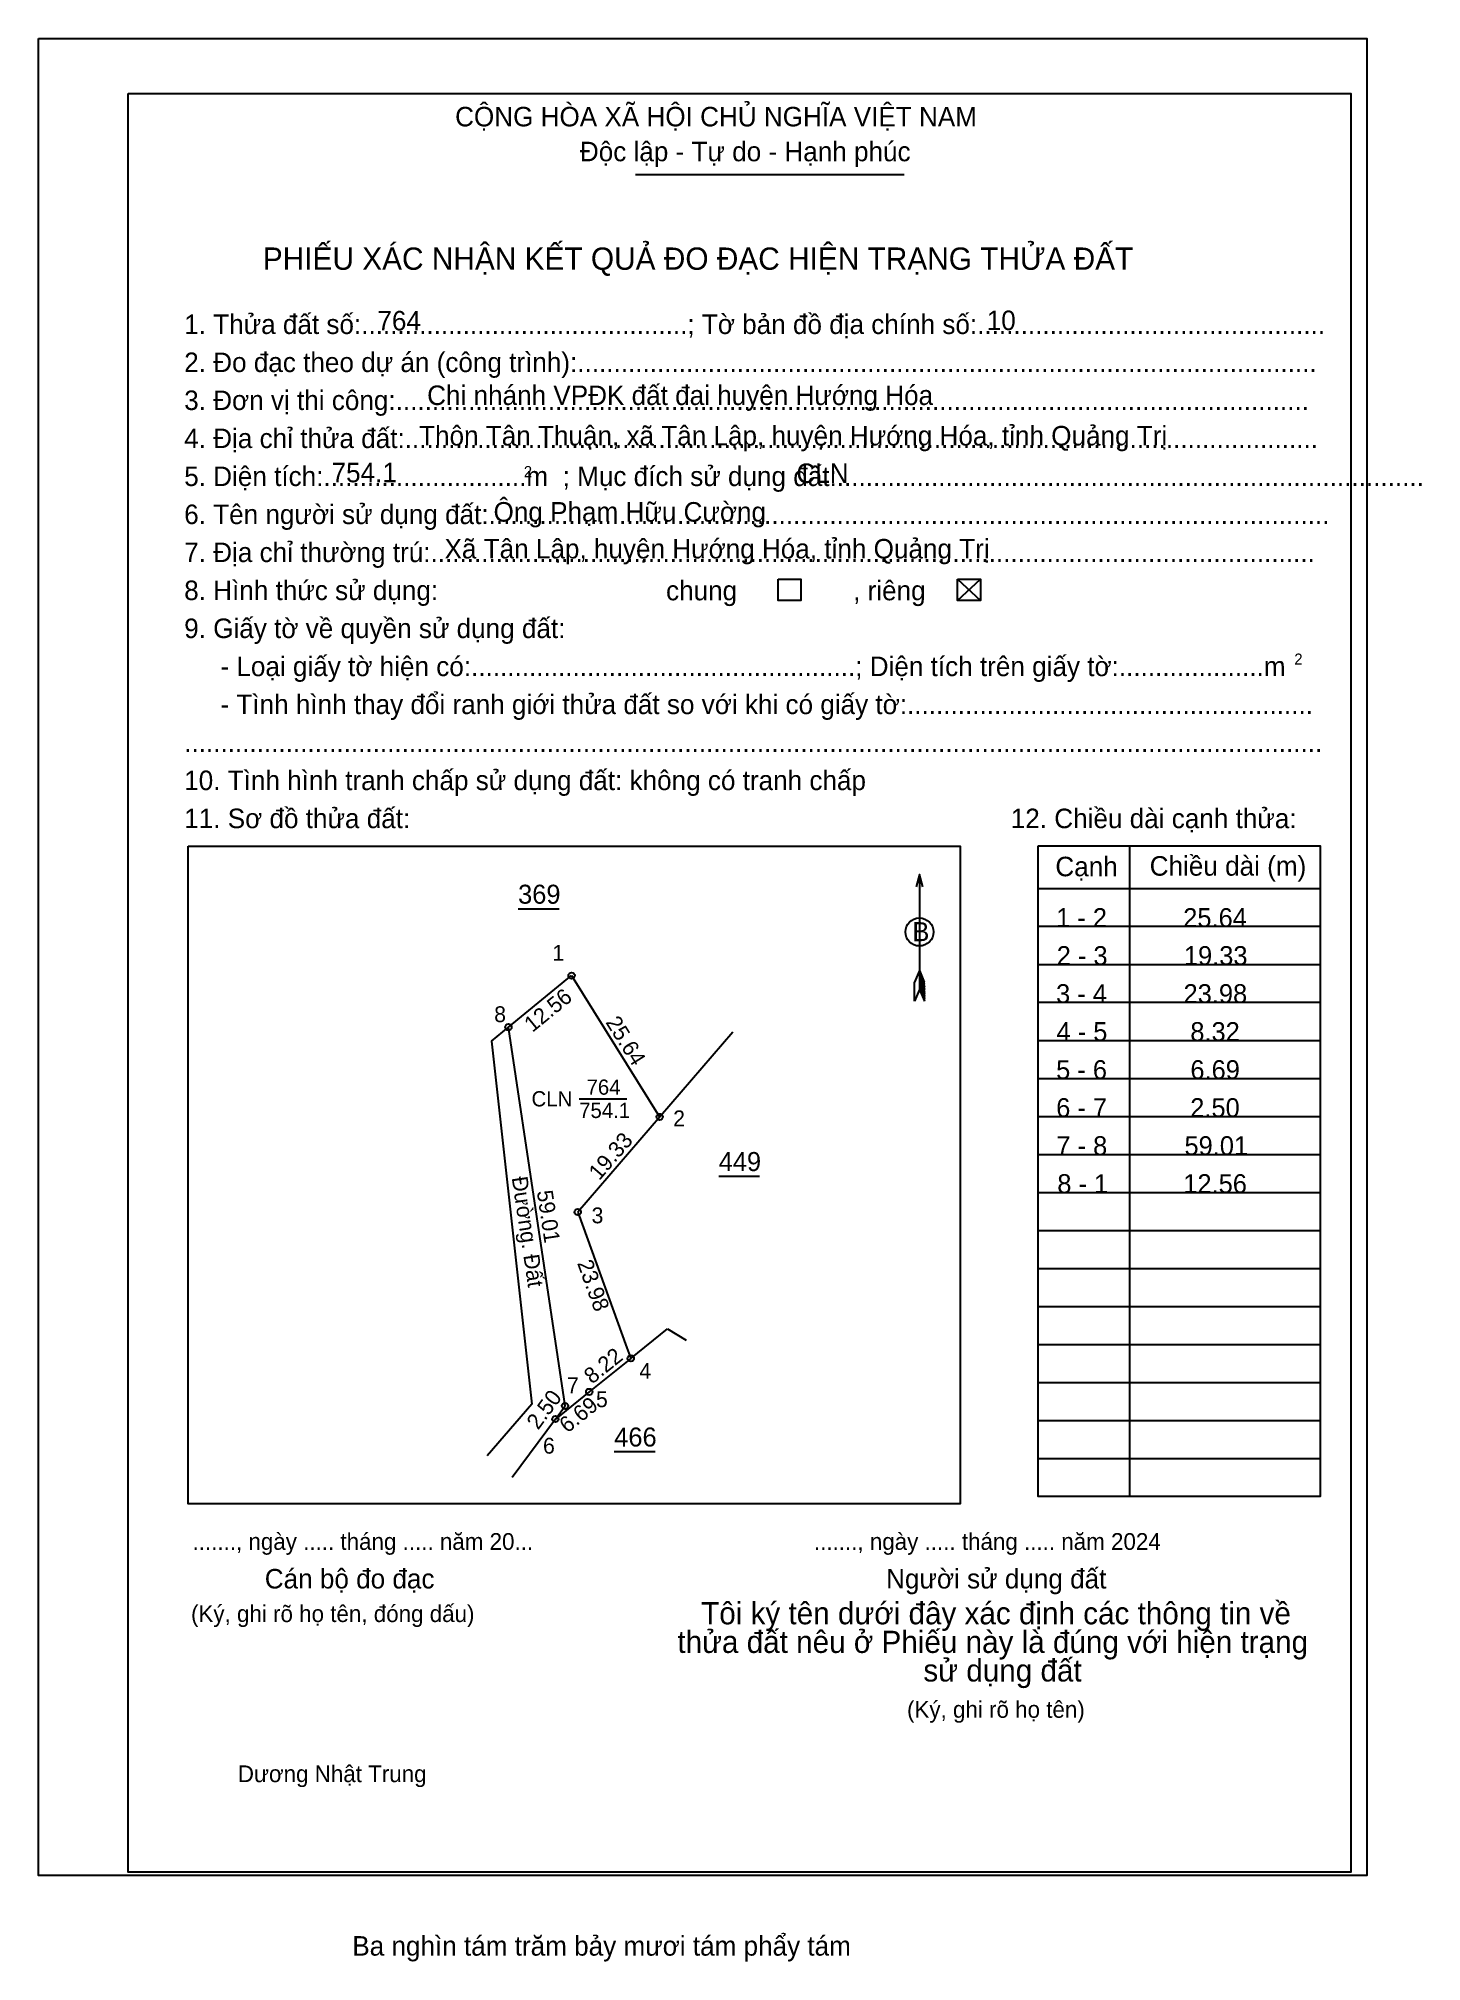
# Model space of a CAD drawing. Extents: x 546388 to 546601, y 1837289 to 1837585.
import ezdxf

# ---------------------------------------------------------------- set-up
doc = ezdxf.new("R2010")
doc.units = 0
for name, color, linetype in [('Level 1', 7, 'Continuous'), ('Level 10', 7, 'Continuous'), ('Level 11', 7, 'Continuous'), ('Level 13', 7, 'Continuous'), ('Level 2', 7, 'Continuous'), ('Level 27', 7, 'Continuous'), ('Level 3', 7, 'Continuous'), ('Level 36', 7, 'Continuous'), ('Level 48', 7, 'Continuous'), ('Level 49', 7, 'Continuous'), ('Level 50', 7, 'Continuous'), ('Level 52', 7, 'Continuous'), ('Level 6', 7, 'Continuous'), ('Level 63', 7, 'Continuous'), ('Level 9', 7, 'Continuous')]:
    doc.layers.add(name, color=color, linetype=linetype)

msp = doc.modelspace()

# ---------------------------------------------------------------- linework, layer by layer
at = {"layer": 'Level 1'}
for p, q in [((546387.79, 1837582.29), (546387.79, 1837582.29)), ((546479.78, 1837564.35), (546521.16, 1837564.35)), ((546529.37, 1837502.04), (546532.88, 1837498.76)), ((546529.37, 1837498.76), (546532.88, 1837502.04)), ((546410.83, 1837460.91), (546410.83, 1837460.91)), ((546555.84, 1837460.94), (546555.84, 1837360.72)), ((546523.49, 1837456.53), (546523.49, 1837438.82)), ((546541.79, 1837454.4), (546585.21, 1837454.4)), ((546541.79, 1837448.55), (546585.21, 1837448.55)), ((546541.79, 1837442.69), (546585.21, 1837442.69)), ((546522.71, 1837437.02), (546522.75, 1837439.94)), ((546523.49, 1837441.75), (546522.75, 1837439.94)), ((546523.49, 1837441.75), (546524.24, 1837439.94)), ((546523.49, 1837441.5), (546524.24, 1837439.68)), ((546523.49, 1837441.24), (546524.24, 1837439.43)), ((546523.49, 1837440.99), (546524.25, 1837439.16)), ((546523.49, 1837440.72), (546524.25, 1837438.9)), ((546523.49, 1837440.47), (546524.25, 1837438.64)), ((546523.49, 1837440.22), (546524.25, 1837438.37)), ((546523.49, 1837439.96), (546524.26, 1837438.11)), ((546523.49, 1837439.71), (546524.26, 1837437.85)), ((546524.27, 1837437.02), (546524.24, 1837439.94)), ((546523.49, 1837438.82), (546522.71, 1837437.02)), ((546523.49, 1837439.46), (546524.26, 1837437.58)), ((546523.49, 1837439.2), (546524.27, 1837437.33)), ((546523.49, 1837438.82), (546524.27, 1837437.02)), ((546541.79, 1837436.84), (546585.21, 1837436.84)), ((546541.79, 1837430.98), (546585.21, 1837430.98)), ((546541.79, 1837425.13), (546585.21, 1837425.13)), ((546541.79, 1837419.27), (546585.21, 1837419.27)), ((546541.79, 1837413.42), (546585.21, 1837413.42)), ((546541.79, 1837407.56), (546585.21, 1837407.56)), ((546541.79, 1837401.71), (546585.21, 1837401.71)), ((546541.79, 1837395.85), (546585.21, 1837395.85)), ((546541.79, 1837390), (546585.21, 1837390)), ((546541.79, 1837384.14), (546585.21, 1837384.14)), ((546541.79, 1837378.29), (546585.21, 1837378.29)), ((546541.79, 1837372.43), (546585.21, 1837372.43)), ((546541.79, 1837366.58), (546585.21, 1837366.58)), ((546529.75, 1837359.6), (546529.75, 1837359.6))]:
    msp.add_line(p, q, dxfattribs=at)
for points in [[(546410.83, 1837460.91), (546529.75, 1837460.91), (546529.75, 1837359.6), (546410.83, 1837359.6)], [(546541.79, 1837460.94), (546585.21, 1837460.94), (546585.21, 1837360.72), (546541.79, 1837360.72)]]:
    msp.add_lwpolyline(points, close=True, dxfattribs=at)
msp.add_lwpolyline([(546524, 1837454.65), (546523.49, 1837456.53), (546522.99, 1837454.65)], dxfattribs=at)
msp.add_circle((546523.49, 1837447.68), 2.16, dxfattribs=at)
at = {"layer": 'Level 10'}
for p, q in [((546460.18, 1837433.02), (546469.91, 1837440.96)), ((546469.91, 1837440.96), (546483.47, 1837419.19)), ((546457.56, 1837430.88), (546460.18, 1837433.02)), ((546457.56, 1837430.88), (546463.78, 1837374.92)), ((546468.9, 1837374.66), (546460.18, 1837433.02)), ((546494.74, 1837432.27), (546470.86, 1837404.54)), ((546470.86, 1837404.54), (546478.44, 1837383.63)), ((546484.68, 1837386.53), (546487.57, 1837384.81)), ((546478.44, 1837383.63), (546479.03, 1837381.99)), ((546479.03, 1837381.99), (546472.62, 1837376.84)), ((546463.78, 1837374.92), (546456.9, 1837366.99)), ((546472.62, 1837376.84), (546467.41, 1837372.65)), ((546467.41, 1837372.65), (546468.9, 1837374.66))]:
    msp.add_line(p, q, dxfattribs=at)
at = {"layer": 'Level 11'}
for centre in [(546469.91, 1837440.96), (546460.18, 1837433.02), (546483.47, 1837419.19), (546470.86, 1837404.54), (546479.03, 1837381.99), (546468.9, 1837374.66), (546472.62, 1837376.84), (546472.62, 1837376.84), (546467.41, 1837372.65)]:
    msp.add_circle(centre, 0.488, dxfattribs=at)
at = {"layer": 'Level 2'}
msp.add_lwpolyline([(546387.79, 1837585.32), (546592.39, 1837585.32), (546592.39, 1837302.33), (546387.79, 1837302.33)], close=True, dxfattribs=at)
at = {"layer": 'Level 27'}
for p, q in [((546479.03, 1837381.99), (546484.68, 1837386.53)), ((546467.41, 1837372.65), (546460.75, 1837363.66))]:
    msp.add_line(p, q, dxfattribs=at)
at = {"layer": 'Level 3'}
msp.add_lwpolyline([(546401.62, 1837576.83), (546589.95, 1837576.83), (546589.95, 1837302.86), (546401.62, 1837302.86)], close=True, dxfattribs=at)
at = {"layer": 'Level 50'}
for points in [[(546501.72, 1837502.04), (546505.24, 1837502.04), (546505.24, 1837498.76), (546501.72, 1837498.76)], [(546529.37, 1837502.04), (546532.88, 1837502.04), (546532.88, 1837498.76), (546529.37, 1837498.76)]]:
    msp.add_lwpolyline(points, close=True, dxfattribs=at)
at = {"layer": 'Level 63'}
for p, q in [((546461.66, 1837451.25), (546467.98, 1837451.25)), ((546492.57, 1837410.07), (546498.88, 1837410.07)), ((546476.48, 1837367.64), (546482.81, 1837367.64))]:
    msp.add_line(p, q, dxfattribs=at)
at = {"layer": 'Level 9'}
msp.add_line((546471.07, 1837421.98), (546478.44, 1837421.98), dxfattribs=at)

# ---------------------------------------------------------------- texts
at = {"layer": 'Level 1'}
for s, height, p in [('CỘNG HÒA XÃ HỘI CHỦ NGHĨA VIỆT NAM', 3.0053, (546451.97, 1837571.77)), ('Độc lập - Tự do - Hạnh phúc', 3.0053, (546471.19, 1837566.4)), ('PHIẾU XÁC NHẬN KẾT QUẢ ĐO ĐẠC HIỆN TRẠNG THỬA ĐẤT', 3.435, (546422.35, 1837549.68)), ('1. Thửa đất số:.............................................; Tờ bản đồ địa chính số:................................................', 3.00529, (546410.24, 1837539.79)), ('2. Đo đạc theo dự án (công trình):......................................................................................................', 3.00529, (546410.24, 1837533.93)), ('3. Đơn vị thi công:..............................................................................................................................', 3.00529, (546410.24, 1837528.08)), ('4. Địa chỉ thửa đất:..............................................................................................................................', 3.00529, (546410.24, 1837522.22)), ('5. Diện tích:............................m  ; Mục đích sử dụng đất:.................................................................................', 3.00529, (546410.24, 1837516.37)), ('2', 1.72, (546462.55, 1837517.73)), ('6. Tên người sử dụng đất:....................................................................................................................', 3.00529, (546410.24, 1837510.51)), ('7. Địa chỉ thường trú:..........................................................................................................................', 3.00529, (546410.24, 1837504.66)), ('chung                , riêng', 3.0053, (546484.46, 1837498.77)), ('9. Giấy tờ về quyền sử dụng đất:', 3.0053, (546410.24, 1837492.95)), ('     - Loại giấy tờ hiện có:.....................................................; Diện tích trên giấy tờ:....................m', 3.00529, (546410.24, 1837487.09)), ('2', 1.72, (546581.23, 1837488.85)), ('     - Tình hình thay đổi ranh giới thửa đất so với khi có giấy tờ:........................................................', 3.00529, (546410.24, 1837481.24)), ('.............................................................................................................................................................', 3.00529, (546410.24, 1837475.38)), ('10. Tình hình tranh chấp sử dụng đất: không có tranh chấp', 3.0053, (546410.24, 1837469.53)), ('11. Sơ đồ thửa đất:', 3.0053, (546410.24, 1837463.67)), ('12. Chiều dài cạnh thửa:', 3.0053, (546537.56, 1837463.67)), ('Cạnh', 3.005, (546544.43, 1837456.26)), ('Chiều dài (m)', 3.0053, (546558.96, 1837456.35)), ('B', 2.93, (546522.41, 1837446.26)), ('......., ngày ..... tháng ..... năm 20...', 2.5761, (546411.52, 1837352.5)), ('......., ngày ..... tháng ..... năm 2024', 2.5761, (546507.24, 1837352.5)), ('Cán bộ đo đạc', 3.0053, (546422.65, 1837346.55)), ('Người sử dụng đất', 3.0053, (546518.36, 1837346.55)), ('Tôi ký tên dưới đây xác định các thông tin về', 3.4151, (546489.87, 1837341.03)), ('(Ký, ghi rõ họ tên, đóng dấu)', 2.5761, (546411.29, 1837341.38)), ('thửa đất nêu ở Phiếu này là đúng với hiện trạng', 3.4151, (546486.21, 1837336.62)), ('sử dụng đất', 3.4151, (546524.1, 1837332.22)), ('(Ký, ghi rõ họ tên)', 2.5761, (546521.58, 1837326.63)), ('Dương Nhật Trung', 2.5761, (546418.5, 1837316.72))]:
    msp.add_text(s, height=height, dxfattribs=at).set_placement(p)
at = {"layer": 'Level 13'}
for s, p in [('764', (546472.22, 1837422.61)), ('CLN', (546463.74, 1837420.81)), ('754.1', (546471.08, 1837419.02))]:
    msp.add_text(s, height=2.342, dxfattribs=at).set_placement(p)
at = {"layer": 'Level 36'}
for s, p in [('369', (546461.67, 1837452.03)), ('449', (546492.57, 1837410.85)), ('466', (546476.48, 1837368.42))]:
    msp.add_text(s, height=2.927, dxfattribs=at).set_placement(p)
at = {"layer": 'Level 48'}
msp.add_text('8. Hình thức sử dụng:', height=3.0054, dxfattribs=at).set_placement((546410.24, 1837498.8))
at = {"layer": 'Level 49'}
for s, rotation, p in [('12.56', 39.2088, (546463.87, 1837432.12)), ('25.64', 301.9244, (546475.08, 1837433.77)), ('19.33', 49.272, (546474.18, 1837409.29)), ('Đường. Đất', 278.4949, (546460.68, 1837409.84)), ('59.01', 278.4949, (546464.55, 1837407.72)), ('23.98', 289.9127, (546470.74, 1837396.68)), ('8.22', 38.7933, (546473.06, 1837377.94)), ('2.50', 53.4577, (546464.75, 1837370.86)), ('6.69', 38.7933, (546469.26, 1837370.39))]:
    msp.add_text(s, height=2.44, rotation=rotation, dxfattribs=at).set_placement(p)
at = {"layer": 'Level 52'}
for s, p in [('1 - 2', (546544.55, 1837448.42)), ('25.64', (546564.13, 1837448.42)), ('2 - 3', (546544.64, 1837442.57)), ('19.33', (546564.23, 1837442.57)), ('3 - 4', (546544.54, 1837436.71)), ('23.98', (546564.18, 1837436.71)), ('4 - 5', (546544.61, 1837430.86)), ('8.32', (546565.22, 1837430.86)), ('5 - 6', (546544.55, 1837425)), ('6.69', (546565.23, 1837425)), ('6 - 7', (546544.56, 1837419.15)), ('2.50', (546565.21, 1837419.15)), ('7 - 8', (546544.59, 1837413.29)), ('59.01', (546564.32, 1837413.29)), ('8 - 1', (546544.73, 1837407.44)), ('12.56', (546564.14, 1837407.44))]:
    msp.add_text(s, height=2.927, dxfattribs=at).set_placement(p)
at = {"layer": 'Level 6'}
for s, height, p in [('764', 3.005, (546440, 1837540.34)), ('10', 3.005, (546533.86, 1837540.39)), ('Chi nhánh VPĐK đất đai huyện Hướng Hóa', 3.0054, (546447.66, 1837528.85)), ('Thôn Tân Thuận, xã Tân Lập, huyện Hướng Hóa, tỉnh Quảng Trị', 3.0054, (546446.42, 1837522.62)), ('754.1', 3.005, (546432.94, 1837516.95)), ('CLN', 3.005, (546504.54, 1837516.84)), ('Ông Phạm Hữu Cường', 3.0054, (546457.89, 1837510.89)), ('Xã Tân Lập, huyện Hướng Hóa, tỉnh Quảng Trị', 3.0054, (546450.34, 1837505.21)), ('Ba nghìn tám trăm bảy mươi tám phẩy tám', 3.0054, (546436.13, 1837289.99))]:
    msp.add_text(s, height=height, dxfattribs=at).set_placement(p)
at = {"layer": 'Level 9'}
for s, p in [('1', (546466.96, 1837443.25)), ('8', (546457.99, 1837433.79)), ('2', (546485.56, 1837417.75)), ('3', (546472.99, 1837402.8)), ('4', (546480.35, 1837378.85)), ('7', (546469.2, 1837376.62)), ('5', (546473.67, 1837374.48)), ('6', (546465.51, 1837367.32))]:
    msp.add_text(s, height=2.44, dxfattribs=at).set_placement(p)

doc.saveas('drawing.dxf')
